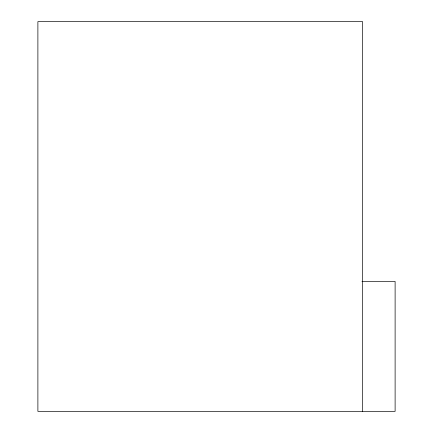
<?xml version="1.0" encoding="UTF-8"?>
<svg xmlns="http://www.w3.org/2000/svg" width="433" height="433" viewBox="0 0 433 433"><rect width="100%" height="100%" fill="white"/><g stroke="black" fill="none" stroke-linecap="round" stroke-linejoin="round"><path stroke-width="0.65" d="M361.961 281.45L395.113 281.45L395.113 411.35L37.888 411.35L37.888 21.65L362.637 21.65L362.637 411.35"/></g></svg>
